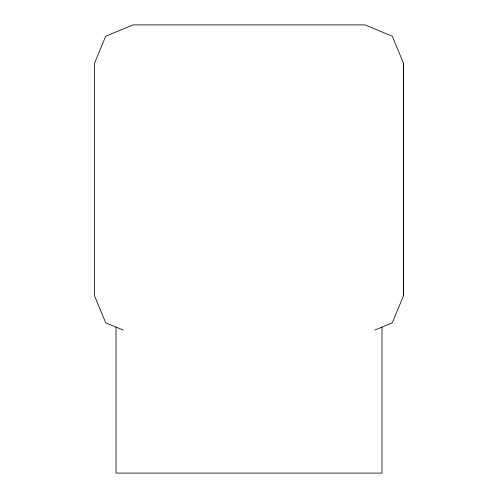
<?xml version="1.0" encoding="UTF-8"?>
<svg xmlns="http://www.w3.org/2000/svg" width="498" height="498" viewBox="0 0 498 498"><rect width="100%" height="100%" fill="white"/><g stroke="black" fill="none" stroke-linecap="round" stroke-linejoin="round"><path stroke-width="0.75" d="M116.028 327.273L116.028 473.1L381.972 473.1L381.972 327.273M374.776 330.074L392.3 322.816L403.617 295.482L403.617 63.557L392.3 36.223L364.966 24.9L133.034 24.9L105.701 36.223L94.383 63.557L94.383 295.482L105.701 322.816L123.224 330.074M403.617 63.557L403.617 295.482"/></g></svg>
